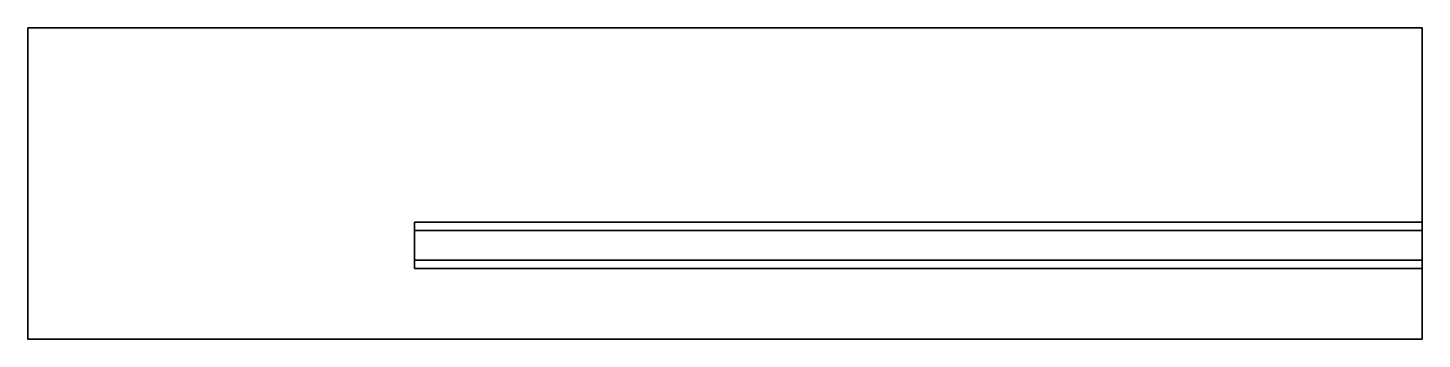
# Model space of a CAD drawing. Header units: inches. Extents: x 0 to 1500, y -335 to 0.
import ezdxf

# ---------------------------------------------------------------- set-up
doc = ezdxf.new("R2010")
doc.units = ezdxf.units.IN
doc.header["$MEASUREMENT"] = 0
doc.layers.add('Painel', color=5, linetype='Continuous')
doc.layers.add('Usinagem', color=2, linetype='Continuous')

msp = doc.modelspace()

# ---------------------------------------------------------------- linework, layer by layer
at = {"layer": 'Painel'}
for p, q in [((0, -335, 30), (0, -300, 30)), ((0, -335), (0, -300)), ((1500, -300, 30), (1500, -335, 30)), ((1500, -300), (1500, -335))]:
    msp.add_line(p, q, dxfattribs=at)
for points, invisible_edges in [([(0, -300, 18), (386.3, -300, 18), (386.3, -286.5, 18), (0, 0, 18)], 15), ([(1500, 0), (1500, -218), (1500, -209, 13), (1500, 0, 13)], 4), ([(1500, 0, 17), (1500, 0, 13), (1500, -209, 13), (1500, -209, 17)], 14), ([(400, -300, 30), (0, -300, 30), (0, 0, 30), (400, 0, 30)], 9), ([(400, -300), (0, -300), (0, 0), (400, 0)], 9), ([(401.2, 0, 30), (400, 0, 30), (400, -234, 30), (401.2, -227.9, 30)], 15), ([(401.2, 0), (400, 0), (400, -234), (401.2, -227.9)], 15), ([(404.7, 0, 30), (401.2, 0, 30), (401.2, -227.9, 30), (404.7, -222.7, 30)], 15), ([(404.7, 0), (401.2, 0), (401.2, -227.9), (404.7, -222.7)], 15), ([(409.9, 0, 30), (404.7, 0, 30), (404.7, -222.7, 30), (409.9, -219.2, 30)], 15), ([(409.9, 0), (404.7, 0), (404.7, -222.7), (409.9, -219.2)], 15), ([(416, 0, 30), (409.9, 0, 30), (409.9, -219.2, 30), (416, -218, 30)], 15), ([(416, 0), (409.9, 0), (409.9, -219.2), (416, -218)], 15), ([(416, -218, 30), (416, 0, 30), (1500, 0, 30), (1500, -218, 30)], 15), ([(416, -218), (416, 0), (1500, 0), (1500, -218)], 15), ([(1500, 0, 30), (1500, 0, 17), (1500, -209, 17), (1500, -218, 30)], 2), ([(0, -203, 18), (0, -250, 18), (400, -250, 18), (400, -203, 18)], 15), ([(1500, -259, 17), (1500, -259, 13), (1500, -209, 13), (1500, -209, 17)], 15), ([(401.2, -240.1, 30), (400, -234, 30), (400, -300, 30), (401.2, -300, 30)], 15), ([(401.2, -240.1), (400, -234), (400, -300), (401.2, -300)], 15), ([(404.7, -245.3, 30), (401.2, -240.1, 30), (401.2, -300, 30), (404.7, -300, 30)], 15), ([(404.7, -245.3), (401.2, -240.1), (401.2, -300), (404.7, -300)], 15), ([(409.9, -248.8, 30), (404.7, -245.3, 30), (404.7, -300, 30), (409.9, -300, 30)], 15), ([(409.9, -248.8), (404.7, -245.3), (404.7, -300), (409.9, -300)], 15), ([(416, -250, 30), (409.9, -248.8, 30), (409.9, -300, 30), (416, -300, 30)], 15), ([(416, -250), (409.9, -248.8), (409.9, -300), (416, -300)], 15), ([(416, -250, 30), (416, -300, 30), (1500, -300, 30), (1500, -250, 30)], 15), ([(416, -250), (416, -300), (1500, -300), (1500, -250)], 15), ([(1500, -250, 30), (1500, -259, 17), (1500, -335, 17), (1500, -335, 30)], 2), ([(1500, -335, 13), (1500, -259, 13), (1500, -250), (1500, -335)], 1), ([(1500, -259, 17), (1500, -259, 13), (1500, -335, 13), (1500, -335, 17)], 11), ([(0, -300, 30), (0, -335, 30), (1500, -335, 30), (1500, -300, 30)], 8), ([(0, -300), (0, -335), (1500, -335), (1500, -300)], 8)]:
    msp.add_3dface(points, dxfattribs=dict(at, invisible_edges=invisible_edges))
for points in [[(0, 0, 30), (0, 0), (1500, 0), (1500, 0, 30)], [(0, 0, 30), (0, -335, 30), (0, -335), (0, 0)], [(0, -335, 30), (0, -335), (1500, -335), (1500, -335, 30)]]:
    msp.add_3dface(points, dxfattribs=at)
at = {"layer": 'Usinagem', "invisible_edges": 15}
for points in [[(409.9, -219.2, 30), (416, -218, 30), (416, -209, 17), (406.4, -210.9, 17)], [(416, -209, 17), (406.4, -210.9, 17), (406.4, -257.1, 17), (416, -259, 17)], [(406.4, -210.9, 13), (416, -209, 13), (416, -218), (409.9, -219.2)], [(416, -259, 13), (406.4, -257.1, 13), (406.4, -210.9, 13), (416, -209, 13)], [(401.2, -227.9, 30), (400, -234, 30), (391, -234, 17), (392.9, -224.4, 17)], [(392.9, -224.4, 17), (391, -234, 17), (392.9, -243.6, 17), (392.9, -234, 17)], [(392.9, -224.4, 13), (391, -234, 13), (400, -234), (401.2, -227.9)], [(392.9, -234, 13), (392.9, -243.6, 13), (391, -234, 13), (392.9, -224.4, 13)], [(404.7, -222.7, 30), (401.2, -227.9, 30), (392.9, -224.4, 17), (398.3, -216.3, 17)], [(398.3, -216.3, 17), (392.9, -224.4, 17), (392.9, -243.6, 17), (398.3, -251.7, 17)], [(398.3, -216.3, 13), (392.9, -224.4, 13), (401.2, -227.9), (404.7, -222.7)], [(398.3, -251.7, 13), (392.9, -243.6, 13), (392.9, -224.4, 13), (398.3, -216.3, 13)], [(404.7, -222.7, 30), (409.9, -219.2, 30), (406.4, -210.9, 17), (398.3, -216.3, 17)], [(406.4, -210.9, 17), (398.3, -216.3, 17), (398.3, -251.7, 17), (406.4, -257.1, 17)], [(398.3, -216.3, 13), (406.4, -210.9, 13), (409.9, -219.2), (404.7, -222.7)], [(406.4, -257.1, 13), (398.3, -251.7, 13), (398.3, -216.3, 13), (406.4, -210.9, 13)], [(400, -234, 30), (401.2, -240.1, 30), (392.9, -243.6, 17), (391, -234, 17)], [(391, -234, 13), (392.9, -243.6, 13), (401.2, -240.1), (400, -234)], [(401.2, -240.1, 30), (404.7, -245.3, 30), (398.3, -251.7, 17), (392.9, -243.6, 17)], [(392.9, -243.6, 13), (398.3, -251.7, 13), (404.7, -245.3), (401.2, -240.1)], [(409.9, -248.8, 30), (404.7, -245.3, 30), (398.3, -251.7, 17), (406.4, -257.1, 17)], [(406.4, -257.1, 13), (398.3, -251.7, 13), (404.7, -245.3), (409.9, -248.8)], [(416, -250, 30), (409.9, -248.8, 30), (406.4, -257.1, 17), (416, -259, 17)], [(416, -259, 13), (406.4, -257.1, 13), (409.9, -248.8), (416, -250)]]:
    msp.add_3dface(points, dxfattribs=at)
at = {"layer": 'Usinagem'}
for points in [[(416, -218, 30), (416, -209, 17), (1500, -209, 17), (1500, -218, 30)], [(416, -259, 17), (416, -209, 17), (1500, -209, 17), (1500, -259, 17)], [(1500, -218), (1500, -209, 13), (416, -209, 13), (416, -218)], [(1500, -259, 13), (1500, -209, 13), (416, -209, 13), (416, -259, 13)], [(1500, -259, 17), (1500, -250, 30), (416, -250, 30), (416, -259, 17)], [(416, -259, 13), (416, -250), (1500, -250), (1500, -259, 13)]]:
    msp.add_3dface(points, dxfattribs=at)

doc.saveas('drawing.dxf')
